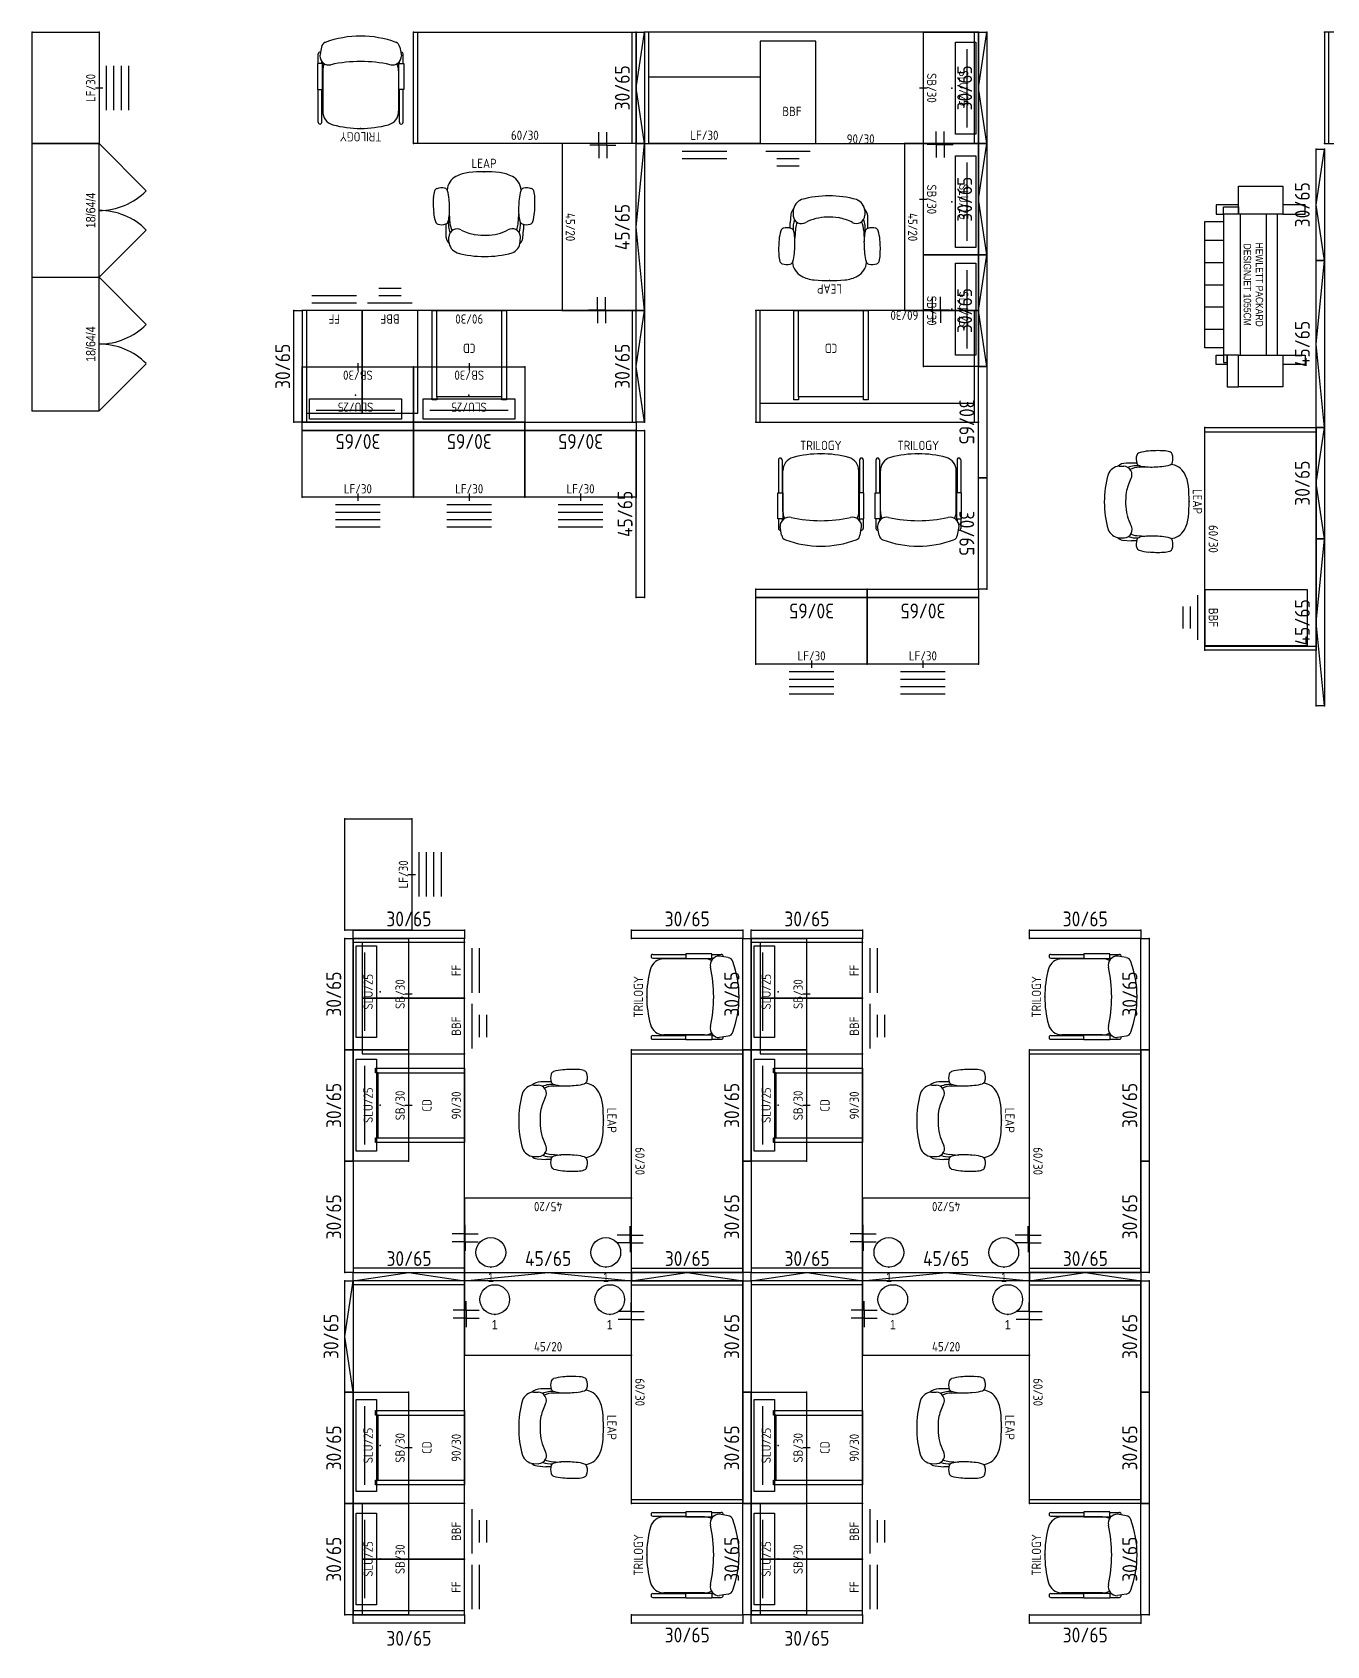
# Model space of a CAD drawing. Extents: x 13 to 2552, y -79 to 935.
# Drawn here: x 1488.9 to 1837.7, y 500.6 to 935.3 of the extents above; entities that cross this region are included whole.
import ezdxf
from ezdxf.enums import TextEntityAlignment as Align

# ---------------------------------------------------------------- set-up
doc = ezdxf.new("R2010")
doc.units = 0
doc.header["$LTSCALE"] = 0.375
doc.header["$MEASUREMENT"] = 0
doc.layers.get('0').update_dxf_attribs({"lineweight": 0})
for name, color, linetype in [('A-EQPM-MOVE', 5, 'Continuous'), ('A-EQPM-TEXT', 7, 'Continuous'), ('A-FURN', 1, 'Continuous'), ('A-FURN-P-ELEC', 5, 'Continuous'), ('A-FURN-P-FILE', 1, 'Continuous'), ('A-FURN-P-FILE-T', 7, 'Continuous'), ('A-FURN-P-FREE', 1, 'Continuous'), ('A-FURN-P-FREE-T', 7, 'Continuous'), ('A-FURN-P-LGHT', 1, 'Continuous'), ('A-FURN-P-LGHT-T', 7, 'Continuous'), ('A-FURN-P-PEDS', 1, 'Continuous'), ('A-FURN-P-PEDS-T', 7, 'Continuous'), ('A-FURN-P-PNLS-65', 3, 'Continuous'), ('A-FURN-P-PNLS-65-T', 3, 'Continuous'), ('A-FURN-P-POWR', 5, 'Continuous'), ('A-FURN-P-POWR-T', 7, 'Continuous'), ('A-FURN-P-SEAT', 1, 'Continuous'), ('A-FURN-P-SEAT-T', 7, 'Continuous'), ('A-FURN-P-STOR', 1, 'Continuous'), ('A-FURN-P-STOR-T', 7, 'Continuous'), ('A-FURN-P-WKSF', 1, 'Continuous'), ('A-FURN-P-WKSF-BRK', 1, 'Continuous'), ('A-FURN-P-WKSF-BRK-T', 7, 'Continuous'), ('A-FURN-P-WKSF-T', 7, 'Continuous')]:
    doc.layers.add(name, color=color, linetype=linetype)
doc.styles.add('Notes', font='architxt.shx')
doc.styles.get("Standard").update_dxf_attribs({"font": 'ARIALN.TTF'})

# ---------------------------------------------------------------- blocks, each defined once
blk = doc.blocks.new('P_98213P3')
at = {"layer": 'A-FURN-P-PNLS-65'}
for p, q in [((0, 0), (0, 2.25)), ((0, 2.25), (30, 2.25)), ((30, 0), (0, 0)), ((30, 2.25), (30, 0))]:
    blk.add_line(p, q, dxfattribs=at)
for p in [(0, 2.25), (0, 0), (30, 2.25), (30, 0)]:
    blk.add_point(p, dxfattribs=at)
at = {"layer": 'A-FURN-P-POWR'}
for p, q in [((0, 0), (15, 2.25)), ((15, 2.25), (30, 0))]:
    blk.add_line(p, q, dxfattribs=at)
at = {"layer": 'A-FURN-P-PNLS-65-T', "style": 'Notes'}
blk.add_attdef('CAPTG', text='', height=4, dxfattribs=at).set_placement((15.03125, 4), align=Align.CENTER)
at = {"layer": 'A-FURN-P-PNLS-65-T', "style": 'Notes', "flags": 1}
for tag in ['CAPPN', 'CAPMG', 'CAPMC', 'CAPQT', 'CAPDH', 'CAPGC']:
    blk.add_attdef(tag, (0, 0), '', height=0.001, dxfattribs=at)
blk = doc.blocks.new('P_98215P3')
at = {"layer": 'A-FURN-P-PNLS-65'}
for p, q in [((0, 0), (0, 2.25)), ((0, 2.25), (45, 2.25)), ((45, 0), (0, 0)), ((45, 2.25), (45, 0))]:
    blk.add_line(p, q, dxfattribs=at)
for p in [(0, 2.25), (0, 0), (45, 2.25), (45, 0)]:
    blk.add_point(p, dxfattribs=at)
at = {"layer": 'A-FURN-P-POWR'}
for p, q in [((0, 0), (22.5, 2.25)), ((22.5, 2.25), (45, 0))]:
    blk.add_line(p, q, dxfattribs=at)
at = {"layer": 'A-FURN-P-PNLS-65-T', "style": 'Notes'}
blk.add_attdef('CAPTG', text='', height=4, dxfattribs=at).set_placement((22.53125, 4), align=Align.CENTER)
at = {"layer": 'A-FURN-P-PNLS-65-T', "style": 'Notes', "flags": 1}
for tag in ['CAPPN', 'CAPMG', 'CAPMC', 'CAPQT', 'CAPDH', 'CAPGC']:
    blk.add_attdef(tag, (0, 0), '', height=0.001, dxfattribs=at)
blk = doc.blocks.new('P_98213')
at = {"layer": 'A-FURN-P-PNLS-65'}
for p, q in [((0, 0), (0, 2.25)), ((0, 2.25), (30, 2.25)), ((30, 0), (0, 0)), ((30, 2.25), (30, 0))]:
    blk.add_line(p, q, dxfattribs=at)
for p in [(0, 2.25), (0, 0), (30, 2.25), (30, 0)]:
    blk.add_point(p, dxfattribs=at)
at = {"layer": 'A-FURN-P-PNLS-65-T', "style": 'Notes'}
blk.add_attdef('CAPTG', text='', height=4, dxfattribs=at).set_placement((15, 3.25), align=Align.CENTER)
at = {"layer": 'A-FURN-P-PNLS-65-T', "style": 'Notes', "flags": 1}
for tag in ['CAPPN', 'CAPMG', 'CAPMC', 'CAPQT', 'CAPDH', 'CAPGC']:
    blk.add_attdef(tag, (0, 0), '', height=0.001, dxfattribs=at)
blk = doc.blocks.new('P_9283A')
at = {"layer": 'A-FURN-P-FREE'}
for p, q in [((0, 0), (0, -30)), ((90, 0), (0, 0)), ((1.125, -30), (1.125, 0)), ((88.875, -30), (88.875, 0)), ((90, -30), (90, 0)), ((0, -30), (90, -30))]:
    blk.add_line(p, q, dxfattribs=at)
for p in [(0, 0), (90, 0), (0, -30), (90, -30)]:
    blk.add_point(p, dxfattribs=at)
at = {"layer": 'A-FURN-P-FREE-T', "style": 'Notes', "flags": 1}
for tag in ['CAPPN', 'CAPMG', 'CAPMC', 'CAPQT', 'CAPDH', 'CAPGC']:
    blk.add_attdef(tag, (0, 0), '', height=0.001, dxfattribs=at)
at = {"layer": 'A-FURN-P-FREE-T', "style": 'Notes'}
blk.add_attdef('CAPTG', text='', height=2.5, dxfattribs=at).set_placement((45, -29), align=Align.CENTER)
blk = doc.blocks.new('P_9259A')
at = {"layer": 'A-FURN-P-FREE'}
for p, q in [((0, 0), (60, 0)), ((0, -30), (0, 0)), ((1.125, -30), (1.125, 0)), ((58.875, -30), (58.875, 0)), ((60, 0), (60, -30)), ((60, -30), (0, -30))]:
    blk.add_line(p, q, dxfattribs=at)
for p in [(0, 0), (60, 0), (0, -30), (60, -30)]:
    blk.add_point(p, dxfattribs=at)
at = {"layer": 'A-FURN-P-FREE-T', "style": 'Notes', "flags": 1}
for tag in ['CAPPN', 'CAPMG', 'CAPMC', 'CAPQT', 'CAPDH', 'CAPGC']:
    blk.add_attdef(tag, (0, 0), '', height=0.001, dxfattribs=at)
at = {"layer": 'A-FURN-P-FREE-T', "style": 'Notes'}
blk.add_attdef('CAPTG', text='', height=2.5, dxfattribs=at).set_placement((30, -29), align=Align.CENTER)
blk = doc.blocks.new('P_99004BEWP')
at = {"layer": 'A-FURN-P-WKSF'}
for p, q in [((45, 0), (0, 0)), ((0, 0), (0, -20)), ((45, -20), (45, 0)), ((0, -20), (45, -20))]:
    blk.add_line(p, q, dxfattribs=at)
for p in [(0, 0), (45, 0), (0, -20), (45, -20)]:
    blk.add_point(p, dxfattribs=at)
at = {"layer": 'A-FURN-P-WKSF-T', "style": 'Notes', "flags": 1}
for tag in ['CAPPN', 'CAPMG', 'CAPMC', 'CAPQT', 'CAPDH', 'CAPGC']:
    blk.add_attdef(tag, (0, 0), '', height=0.001, dxfattribs=at)
at = {"layer": 'A-FURN-P-WKSF-T', "style": 'Notes'}
blk.add_attdef('CAPTG', text='', height=2.5, dxfattribs=at).set_placement((22.5, -19), align=Align.CENTER)
blk = doc.blocks.new('P_99365')
at = {"layer": 'A-FURN-P-WKSF-BRK'}
for p, q in [((0, 0), (-3.5, 0)), ((0, 0), (0, 2.4375)), ((0, 0), (0, -4.5625)), ((0, 0), (3.5, 0)), ((0, -2.125), (-3.5, -2.125)), ((0, -2.125), (3.5, -2.125))]:
    blk.add_line(p, q, dxfattribs=at)
blk.add_point((0, 0), dxfattribs=at)
at = {"layer": 'A-FURN-P-WKSF-BRK-T', "style": 'Notes', "flags": 1}
for tag, p in [('CAPPN', (0, 0)), ('CAPMG', (0, 0)), ('CAPMC', (0, 0)), ('CAPQT', (0, 0)), ('CAPDH', (0, 0)), ('CAPGC', (0, 0)), ('CAPTG', (8, -1.25))]:
    blk.add_attdef(tag, p, '', height=0.001, dxfattribs=at)
blk = doc.blocks.new('P_9U947')
at = {"layer": 'A-FURN-P-PEDS'}
for p, q in [((0, 27.625), (0, 0)), ((15, 27.625), (0, 27.625)), ((15, 0), (15, 27.625)), ((0, 0), (15, 0)), ((1.5, -2), (13.5, -2)), ((1.5, -4), (13.5, -4))]:
    blk.add_line(p, q, dxfattribs=at)
for p in [(0, 0), (15, 0)]:
    blk.add_point(p, dxfattribs=at)
at = {"layer": 'A-FURN-P-PEDS-T', "style": 'Notes', "flags": 1}
for tag in ['CAPPN', 'CAPMG', 'CAPMC', 'CAPQT', 'CAPDH', 'CAPGC']:
    blk.add_attdef(tag, (0, 0), '', height=0.001, dxfattribs=at)
at = {"layer": 'A-FURN-P-PEDS-T', "style": 'Notes'}
blk.add_attdef('CAPTG', text='', height=2.5, dxfattribs=at).set_placement((7.5, 1), align=Align.CENTER)
blk = doc.blocks.new('P_9U948')
at = {"layer": 'A-FURN-P-PEDS'}
for p, q in [((0, 27.625), (0, 0)), ((15, 27.625), (0, 27.625)), ((15, 0), (15, 27.625)), ((0, 0), (15, 0)), ((1.5, -2), (13.5, -2)), ((4.5, -4), (10.5, -4)), ((4.5, -6), (10.5, -6))]:
    blk.add_line(p, q, dxfattribs=at)
for p in [(0, 0), (15, 0)]:
    blk.add_point(p, dxfattribs=at)
at = {"layer": 'A-FURN-P-PEDS-T', "style": 'Notes', "flags": 1}
for tag in ['CAPPN', 'CAPMG', 'CAPMC', 'CAPQT', 'CAPDH', 'CAPGC']:
    blk.add_attdef(tag, (0, 0), '', height=0.001, dxfattribs=at)
at = {"layer": 'A-FURN-P-PEDS-T', "style": 'Notes'}
blk.add_attdef('CAPTG', text='', height=2.5, dxfattribs=at).set_placement((7.5, 1), align=Align.CENTER)
blk = doc.blocks.new('P_99409')
at = {"layer": 'A-FURN-P-PEDS'}
for p, q in [((-10, 24), (-8.75, 24)), ((-10, 0), (-10, 24)), ((-8.75, 24), (-8.75, 23.25)), ((-8.75, 23.25), (8.75, 23.25)), ((-8.75, 23.25), (-8.75, 0)), ((8.75, 24), (10, 24)), ((8.75, 23.25), (8.75, 24)), ((8.75, 23.25), (8.75, 0)), ((10, 24), (10, 0)), ((10, 0), (-10, 0))]:
    blk.add_line(p, q, dxfattribs=at)
blk.add_point((0, 0), dxfattribs=at)
at = {"layer": 'A-FURN-P-PEDS-T', "style": 'Notes'}
blk.add_attdef('CAPTG', text='', height=2.5, dxfattribs=at).set_placement((0, 1), align=Align.CENTER)
at = {"layer": 'A-FURN-P-PEDS-T', "style": 'Notes', "flags": 1}
for tag in ['CAPPN', 'CAPMG', 'CAPMC', 'CAPQT', 'CAPDH', 'CAPGC']:
    blk.add_attdef(tag, (0, 0), '', height=0.001, dxfattribs=at)
blk = doc.blocks.new('P_9BBL3015')
at = {"layer": 'A-FURN-P-STOR'}
for p, q in [((0, 0), (30, 0)), ((0, -14.875), (0, 0)), ((30, 0), (30, -14.875)), ((30, -14.875), (0, -14.875)), ((15, -15.875), (15, -13.875))]:
    blk.add_line(p, q, dxfattribs=at)
for p in [(0, 0), (30, 0), (0, -14.875), (30, -14.875)]:
    blk.add_point(p, dxfattribs=at)
at = {"layer": 'A-FURN-P-STOR-T', "style": 'Notes', "flags": 1}
for tag in ['CAPPN', 'CAPMG', 'CAPMC', 'CAPQT', 'CAPDH', 'CAPGC']:
    blk.add_attdef(tag, (0, 0), '', height=0.001, dxfattribs=at)
at = {"layer": 'A-FURN-P-STOR-T', "style": 'Notes'}
blk.add_attdef('CAPTG', text='', height=2.5, dxfattribs=at).set_placement((15, -13.875), align=Align.CENTER)
blk = doc.blocks.new('P_LSB24KD')
at = {"layer": 'A-FURN-P-LGHT'}
for p, q in [((-12.375, 6.5), (12.375, 6.5)), ((-12.375, 1), (-12.375, 6.5)), ((12.375, 6.5), (12.375, 1)), ((12.375, 1), (-12.375, 1)), ((-10.5625, 4.125), (10.5625, 4.125))]:
    blk.add_line(p, q, dxfattribs=at)
blk.add_point((0, 0), dxfattribs=at)
at = {"layer": 'A-FURN-P-LGHT-T', "style": 'Notes'}
blk.add_attdef('CAPTG', text='', height=2.5, dxfattribs=at).set_placement((0, 2), align=Align.CENTER)
at = {"layer": 'A-FURN-P-LGHT-T', "style": 'Notes', "flags": 1}
for tag in ['CAPPN', 'CAPMG', 'CAPMC', 'CAPQT', 'CAPDH', 'CAPGC']:
    blk.add_attdef(tag, (0, 0), '', height=0.001, dxfattribs=at)
blk = doc.blocks.new('P_462LEAP9L')
at = {"layer": 'A-FURN-P-SEAT'}
for p, q in [((-9.21875, -13.4375), (-9.3125, -10.46875)), ((9.15625, -14.0625), (9.34375, -11.46875)), ((-10.34375, -14.09375), (-10.34375, -16.90625)), ((10.40625, -17.90625), (10.59375, -15.53125)), ((10.59375, -14.15625), (10.59375, -15.53125)), ((-9.5, -18.875), (-9.5, -17.59375)), ((9.75, -18.875), (9.78125, -17.40625))]:
    blk.add_line(p, q, dxfattribs=at)
for centre, radius, start, end in [((-11.5, -7.9375), 3.60212, 75.3858087, 110.3701811), ((-5.40625, -5.3125), 4.60309, 118.7516633, 175.0895908), ((-3.25, -9.21875), 9.05777, 95.4173329, 118.7517589), ((0, -43.46875), 43.46307, 84.5825082, 95.4175583), ((3.25, -9.21875), 9.05777, 61.2482392, 84.5826721), ((5.40625, -5.3125), 4.60309, 4.9104113, 61.2483349), ((11.5, -7.9375), 3.60212, 69.6298239, 104.6141963), ((12.28125, -8.46875), 25.98489, 176.5712091, 185.4703308), ((-6.15625, -7.34375), 7.54303, 163.3426763, 176.5713183), ((-12.40625, -5.46875), 1, 110.3692454, 163.3426763), ((-10.84375, -5.40625), 1, 16.2003396, 75.3858087), ((-22.1875, -8.6875), 12.82375, 5.8346362, 16.2003396), ((-37.0625, -10.21875), 27.76665, 357.4560651, 5.8346084), ((37.0625, -10.21875), 27.76665, 174.1653979, 182.5439499), ((22.1875, -8.6875), 12.82375, 163.7996569, 174.1653706), ((10.84375, -5.40625), 1, 104.6141963, 163.7996569), ((12.40625, -5.46875), 1, 16.657327, 69.6307528), ((6.15625, -7.34375), 7.54303, 3.428686, 16.657327), ((-12.28125, -8.46875), 25.98489, 354.5296569, 3.4287917), ((0.21875, -9.625), 13.88466, 185.4703582, 195.9393033), ((-24.4375, -9.9375), 15.1794, 347.0184705, 354.2156321), ((24.4375, -9.9375), 15.1794, 185.7843693, 192.9815172), ((-0.21875, -9.625), 13.88466, 344.0606981, 354.5296569), ((-12.15625, -13.15625), 1, 195.9393033, 254.01744), ((-11.46875, -10.6875), 3.57363, 254.017358, 289.1726422), ((-6.71875, -16.9375), 3.62425, 179.6151648, 221.2134348), ((-10.625, -13.125), 1, 289.1721504, 347.0184978), ((-3.03125, -14), 6.60861, 172.5780073, 202.0103716), ((-7.25, -17.625), 2.22994, 60.3226871, 179.2373461), ((-4.40625, -13.59375), 4.81682, 178.0385113, 208.2729037), ((1.03125, -0.625), 16.70801, 244.4709665, 257.9539785), ((0, 1.0625), 18.17117, 262.2666146, 281.8116927), ((-1.65625, 1.15625), 18.68013, 286.7419965, 295.6038117), ((7.5625, -17.5625), 2.21245, 4.2927833, 121.4660078), ((3.84375, -13.5625), 5.35026, 336.3257547, 354.3563886), ((2.96875, -14.09375), 6.84958, 340.4181036, 3.2144834), ((10.625, -13.125), 1, 192.9815172, 250.8278509), ((11.46875, -10.6875), 3.57363, 250.8273592, 285.9826433), ((12.15625, -13.15625), 1, 285.9825341, 344.0606981), ((-6, -18.53125), 3.53954, 185.252038, 248.419936), ((6.28125, -18.59375), 3.47662, 290.9403225, 355.3876652), ((7.84375, -17.46875), 2.60135, 315.2492116, 350.2383037), ((0.125, 5.125), 27.96808, 254.6320751, 285.3679263)]:
    blk.add_arc(centre, radius, start, end, dxfattribs=at)
blk.add_point((0, 0), dxfattribs=at)
at = {"layer": 'A-FURN-P-SEAT-T', "style": 'Notes'}
blk.add_attdef('CAPTG', text='', height=2.5, dxfattribs=at).set_placement((0, 1), align=Align.CENTER)
at = {"layer": 'A-FURN-P-SEAT-T', "style": 'Notes', "flags": 1}
for tag in ['CAPPN', 'CAPMG', 'CAPMC', 'CAPQT', 'CAPDH', 'CAPGC']:
    blk.add_attdef(tag, (0, 0), '', height=0.001, dxfattribs=at)
blk = doc.blocks.new('P_421482N')
at = {"layer": 'A-FURN-P-SEAT'}
for p, q in [((-11.4375, -1.65625), (-11.4375, -10.5)), ((-10.4375, -1.65625), (-10.4375, -10.5)), ((10.4375, -1.65625), (10.4375, -10.5)), ((11.4375, -1.65625), (11.4375, -10.5)), ((-10.21875, -15.5625), (-10.21875, -4.625)), ((10.21875, -15.5625), (10.21875, -4.625)), ((-11.625, -17.53125), (-11.625, -10.5)), ((-11.625, -10.5), (-10.28125, -10.5)), ((-10.28125, -10.5), (-10.28125, -17.53125)), ((10.28125, -10.5), (10.28125, -17.53125)), ((11.625, -10.5), (10.28125, -10.5)), ((11.625, -17.53125), (11.625, -10.5)), ((-10.28125, -16.5625), (-10.125, -16.53125)), ((10.28125, -16.5625), (10.125, -16.53125)), ((-10.28125, -17.53125), (-11.625, -17.53125)), ((-11.4375, -17.53125), (-11.4375, -20.09375)), ((-10.5625, -21.90625), (-10.96875, -19.5625)), ((-10.4375, -17.53125), (-10.4375, -17.9375)), ((10.28125, -17.53125), (11.625, -17.53125)), ((10.4375, -17.53125), (10.4375, -17.9375)), ((10.5625, -21.90625), (10.96875, -19.5625)), ((11.4375, -17.53125), (11.4375, -20.09375))]:
    blk.add_line(p, q, dxfattribs=at)
for centre, radius, start, end in [((0, -28.625), 28.625, 74.8107136, 105.1841277), ((-10.9375, -1.65625), 0.49829, 359.9927973, 180.0071904), ((-6.53125, -4.5625), 3.69809, 105.184319, 180.7989049), ((6.53125, -4.5625), 3.69809, 359.2010965, 74.8156792), ((10.9375, -1.65625), 0.49829, 359.9927973, 180.0071904), ((-8.53125, -19.5625), 2.45623, 77.8075821, 179.932673), ((-5.875, -15.5625), 4.34913, 179.9996225, 206.0027811), ((0, 19.84375), 37.875, 257.8075939, 282.1924074), ((8.53125, -19.5625), 2.45623, 0.0673306, 102.1924161), ((5.875, -15.5625), 4.34913, 333.9972066, 0.0003806), ((-10.9375, -20.09375), 0.5, 180.000005, 282.3639818), ((10.9375, -20.09375), 0.5, 257.6360196, 0), ((-8.96875, -21.71875), 1.58783, 187.7462728, 249.9294352), ((0, 2.875), 27.75, 249.9202007, 290.0704842), ((8.96875, -21.71875), 1.58783, 290.0705662, 352.2537286)]:
    blk.add_arc(centre, radius, start, end, dxfattribs=at)
blk.add_point((0, 0), dxfattribs=at)
at = {"layer": 'A-FURN-P-SEAT-T', "style": 'Notes'}
blk.add_attdef('CAPTG', text='', height=2.5, dxfattribs=at).set_placement((0, 1), align=Align.CENTER)
at = {"layer": 'A-FURN-P-SEAT-T', "style": 'Notes', "flags": 1}
for tag in ['CAPPN', 'CAPMG', 'CAPMC', 'CAPQT', 'CAPDH', 'CAPGC']:
    blk.add_attdef(tag, (0, 0), '', height=0.001, dxfattribs=at)
blk = doc.blocks.new('P_9259AR')
at = {"layer": 'A-FURN-P-FREE'}
for p, q in [((60, 0), (0, 0)), ((0, 0), (0, -30)), ((1.125, 0), (1.125, -30)), ((58.875, 0), (58.875, -30)), ((60, -30), (60, 0)), ((1.125, -5), (58.875, -5)), ((0, -30), (60, -30))]:
    blk.add_line(p, q, dxfattribs=at)
for p in [(0, 0), (60, 0), (0, -30), (60, -30)]:
    blk.add_point(p, dxfattribs=at)
at = {"layer": 'A-FURN-P-FREE-T', "style": 'Notes', "flags": 1}
for tag in ['CAPPN', 'CAPMG', 'CAPMC', 'CAPQT', 'CAPDH', 'CAPGC']:
    blk.add_attdef(tag, (0, 0), '', height=0.001, dxfattribs=at)
at = {"layer": 'A-FURN-P-FREE-T', "style": 'Notes'}
blk.add_attdef('CAPTG', text='', height=2.5, dxfattribs=at).set_placement((30, -29), align=Align.CENTER)
blk = doc.blocks.new('P_9LF18302F')
at = {"layer": 'A-FURN-P-FILE'}
for p, q in [((0, -18), (0, 0)), ((0, 0), (30, 0)), ((30, 0), (30, -18)), ((30, -18), (0, -18)), ((9, -20), (21, -20)), ((9, -22), (21, -22))]:
    blk.add_line(p, q, dxfattribs=at)
for p in [(0, 0), (30, 0), (0, -18), (30, -18)]:
    blk.add_point(p, dxfattribs=at)
at = {"layer": 'A-FURN-P-FILE-T', "style": 'Notes', "flags": 1}
for tag in ['CAPPN', 'CAPMG', 'CAPMC', 'CAPQT', 'CAPDH', 'CAPGC']:
    blk.add_attdef(tag, (0, 0), '', height=0.001, dxfattribs=at)
at = {"layer": 'A-FURN-P-FILE-T', "style": 'Notes'}
blk.add_attdef('CAPTG', text='', height=2.5, dxfattribs=at).set_placement((15, -17), align=Align.CENTER)
blk = doc.blocks.new('P_98215')
at = {"layer": 'A-FURN-P-PNLS-65'}
for p, q in [((0, 0), (0, 2.25)), ((0, 2.25), (45, 2.25)), ((45, 0), (0, 0)), ((45, 2.25), (45, 0))]:
    blk.add_line(p, q, dxfattribs=at)
for p in [(0, 2.25), (0, 0), (45, 2.25), (45, 0)]:
    blk.add_point(p, dxfattribs=at)
at = {"layer": 'A-FURN-P-PNLS-65-T', "style": 'Notes'}
blk.add_attdef('CAPTG', text='', height=4, dxfattribs=at).set_placement((22.5, 3.25), align=Align.CENTER)
at = {"layer": 'A-FURN-P-PNLS-65-T', "style": 'Notes', "flags": 1}
for tag in ['CAPPN', 'CAPMG', 'CAPMC', 'CAPQT', 'CAPDH', 'CAPGC']:
    blk.add_attdef(tag, (0, 0), '', height=0.001, dxfattribs=at)
blk = doc.blocks.new('P_9LF18305F')
at = {"layer": 'A-FURN-P-FILE'}
for p, q in [((0, -18), (0, 0)), ((0, 0), (30, 0)), ((30, 0), (30, -18)), ((15, -17), (15, -19)), ((30, -18), (0, -18)), ((9, -20), (21, -20)), ((9, -22), (21, -22)), ((9, -24), (21, -24)), ((9, -26), (21, -26))]:
    blk.add_line(p, q, dxfattribs=at)
for p in [(0, 0), (30, 0), (0, -18), (30, -18)]:
    blk.add_point(p, dxfattribs=at)
at = {"layer": 'A-FURN-P-FILE-T', "style": 'Notes', "flags": 1}
for tag in ['CAPPN', 'CAPMG', 'CAPMC', 'CAPQT', 'CAPDH', 'CAPGC']:
    blk.add_attdef(tag, (0, 0), '', height=0.001, dxfattribs=at)
at = {"layer": 'A-FURN-P-FILE-T', "style": 'Notes'}
blk.add_attdef('CAPTG', text='', height=2.5, dxfattribs=at).set_placement((15, -17), align=Align.CENTER)
blk = doc.blocks.new('P_986831DA15S')
at = {"layer": 'A-FURN-P-ELEC'}
blk.add_circle((0, 4), 4, dxfattribs=at)
blk.add_point((0, 0), dxfattribs=at)
at = {"layer": 'A-FURN-P-POWR-T', "flags": 1}
for tag in ['CAPPN', 'CAPMG', 'CAPMC', 'CAPQT', 'CAPDH', 'CAPGC']:
    blk.add_attdef(tag, (0, 0), '', height=0.001, dxfattribs=at)
at = {"layer": 'A-FURN-P-POWR-T'}
blk.add_attdef('CAPTG', text='', height=2.5, dxfattribs=at).set_placement((0, -4), align=Align.CENTER)
blk = doc.blocks.new('P_730581')
at = {"layer": 'A-FURN-P-FILE'}
for p, q in [((0, 0), (0, -18)), ((0, 0), (36, 0)), ((36, 0), (36, -18)), ((0, -18), (12.71875, -30.71875)), ((0, -18), (36, -18)), ((36, -18), (23.28125, -30.71875))]:
    blk.add_line(p, q, dxfattribs=at)
for centre, start, end in [((0, -18), 314.9999917, 0), ((36, -18), 180.000005, 224.999996)]:
    blk.add_arc(centre, 18, start, end, dxfattribs=at)
for p in [(0, 0), (36, 0)]:
    blk.add_point(p, dxfattribs=at)
at = {"layer": 'A-FURN-P-FILE-T', "flags": 1}
for tag in ['CAPPN', 'CAPMG', 'CAPMC', 'CAPQT', 'CAPDH', 'CAPGC']:
    blk.add_attdef(tag, (0, 0), '', height=0.001, dxfattribs=at)
at = {"layer": 'A-FURN-P-FILE-T'}
blk.add_attdef('CAPTG', text='', height=2.5, dxfattribs=at).set_placement((18, -17), align=Align.CENTER)
blk = doc.blocks.new('hp1055cm')
at = {"layer": 'A-EQPM-MOVE'}
for p, q in [((7.5, -1.5), (45.5, -1.5)), ((7.5, -4.5), (45.5, -4.5)), ((7.5, -11.5), (45.5, -11.5)), ((7.5, -16), (45.5, -16)), ((14.5, -21), (14.5, -16)), ((20.5, -21), (20.5, -16)), ((26.5, -21), (26.5, -16)), ((32.5, -21), (32.5, -16)), ((38.5, -21), (38.5, -16))]:
    blk.add_line(p, q, dxfattribs=at)
for points in [[(7.5, 0), (7.5, 6), (5, 6), (5, 0)], [(45.5, 0), (45.5, 6), (48, 6), (48, 0)], [(5, -12), (5, -18), (7.5, -18)], [(7.5, -18), (7.5, -16)], [(48, -15), (48, -18), (45.5, -18)], [(45.5, -18), (45.5, -16)]]:
    blk.add_lwpolyline(points, dxfattribs=at)
for points in [[(0, -12), (0, 0), (7.5, 0), (7.5, -12)], [(45.5, -12), (45.5, 0), (54, 0), (54, -12)], [(7.5, -12), (7.5, -16), (5.5, -16), (5.5, -12)], [(45.5, -12), (45.5, -15), (54, -15), (54, -12)], [(9.5, -21), (9.5, -16), (43.5, -16), (43.5, -21)], [(45.5, -15), (45.5, -16), (47.5, -16), (47.5, -15)]]:
    blk.add_lwpolyline(points, close=True, dxfattribs=at)
at = {"layer": 'A-EQPM-TEXT'}
for s, p in [('HEWLETT PACKARD', (26.5, -6.32)), ('DESIGNJET 1055CM', (26.5, -9.56))]:
    blk.add_text(s, height=2, dxfattribs=at).set_placement(p, align=Align.MIDDLE)

msp = doc.modelspace()

# ---------------------------------------------------------------- block references
for p, rotation in [((1488.88, 905.25), 90), ((1573.12, 693.38), 89.99999999999999)]:
    msp.add_blockref('P_9LF18305F', p, dxfattribs=dict(rotation=rotation)).add_auto_attribs({'CAPTG': 'LF/30'})
at = {"rotation": 270}
msp.add_blockref('hp1055cm', (1825.87, 893.75), dxfattribs=at)
for p in [(1561.62, 828), (1591.62, 828), (1621.62, 828), (1683.87, 783), (1713.87, 783)]:
    msp.add_blockref('P_9LF18305F', p).add_auto_attribs({'CAPTG': 'LF/30'})
at = {"layer": 'A-FURN'}
for name, p, rotation, values in [('P_421482N', (1577.36, 909.34), 180, {'CAPTG': 'TRILOGY'}), ('P_98213P3', (1653.87, 905.25), 90, {'CAPTG': '30/65'}), ('P_9BBL3015', (1743.87, 935.25), 270, {'CAPTG': 'SB/30'}), ('P_98213P3', (1746.12, 905.25), 90, {'CAPTG': '30/65'}), ('P_LSB24KD', (1736.62, 920.17), 270, {'CAPTG': 'SLU/25'}), ('P_730581', (1488.88, 869.25), 90, {'CAPTG': '18/64/4'}), ('P_99004BEWP', (1651.62, 905.25), 270, {'CAPTG': '45/20'}), ('P_98215P3', (1653.87, 860.25), 90, {'CAPTG': '45/65'}), ('P_99004BEWP', (1743.87, 905.25), 270, {'CAPTG': '45/20'}), ('P_9BBL3015', (1743.87, 905.25), 270, {'CAPTG': 'SB/30'}), ('P_98213P3', (1746.12, 875.25), 90, {'CAPTG': '30/65'}), ('P_LSB24KD', (1736.62, 889.61), 270, {'CAPTG': 'SLU/25'}), ('P_98213P3', (1837.12, 873.75), 90, {'CAPTG': '30/65'}), ('P_462LEAP9L', (1703.7, 868.34), 180, {'CAPTG': 'LEAP'}), ('P_9BBL3015', (1743.87, 875.25), 270, {'CAPTG': 'SB/30'}), ('P_98213P3', (1746.12, 845.25), 90, {'CAPTG': '30/65'}), ('P_98215P3', (1837.12, 828.75), 90, {'CAPTG': '45/65'}), ('P_LSB24KD', (1736.62, 860.64), 270, {'CAPTG': 'SLU/25'}), ('P_730581', (1488.88, 833.25), 90, {'CAPTG': '18/64/4'}), ('P_9U948', (1592.75, 860.25), 180, {'CAPTG': 'BBF'}), ('P_9U947', (1577.75, 860.25), 180, {'CAPTG': 'FF'}), ('P_98213', (1561.62, 830.25), 90, {'CAPTG': '30/65'}), ('P_9283A', (1651.62, 830.25), 180, {'CAPTG': '90/30'}), ('P_98213P3', (1653.87, 830.25), 90, {'CAPTG': '30/65'}), ('P_9BBL3015', (1591.62, 830.25), 180, {'CAPTG': 'SB/30'}), ('P_9BBL3015', (1621.62, 830.25), 180, {'CAPTG': 'SB/30'}), ('P_LSB24KD', (1575.98, 837.5), 180, {'CAPTG': 'SLU/25'}), ('P_LSB24KD', (1606.55, 837.5), 180, {'CAPTG': 'SLU/25'}), ('P_98213', (1591.62, 830.25), 180, {'CAPTG': '30/65'}), ('P_98213', (1621.62, 830.25), 180, {'CAPTG': '30/65'}), ('P_98213', (1651.62, 830.25), 180, {'CAPTG': '30/65'}), ('P_98215', (1653.87, 783), 90, {'CAPTG': '45/65'}), ('P_9259A', (1834.87, 828.75), 270, {'CAPTG': '60/30'}), ('P_98213P3', (1837.12, 798.75), 90, {'CAPTG': '30/65'}), ('P_462LEAP9L', (1800.6, 808.83), 270, {'CAPTG': 'LEAP'}), ('P_98215P3', (1837.12, 753.75), 90, {'CAPTG': '45/65'}), ('P_9U948', (1804.87, 785.08), 270, {'CAPTG': 'BBF'}), ('P_98213', (1575.37, 661.13), 90, {'CAPTG': '30/65'}), ('P_9283A', (1575.37, 601.13), 90, {'CAPTG': '90/30'}), ('P_9BBL3015', (1575.37, 661.13), 90, {'CAPTG': 'SB/30'}), ('P_LSB24KD', (1582.63, 676.77), 90, {'CAPTG': 'SLU/25'}), ('P_9U947', (1605.37, 675), 90, {'CAPTG': 'FF'}), ('P_421482N', (1654.46, 675.39), 90, {'CAPTG': 'TRILOGY'}), ('P_98213', (1682.62, 661.13), 90, {'CAPTG': '30/65'}), ('P_9283A', (1682.62, 601.13), 90, {'CAPTG': '90/30'}), ('P_9BBL3015', (1682.62, 661.13), 90, {'CAPTG': 'SB/30'}), ('P_LSB24KD', (1689.88, 676.77), 90, {'CAPTG': 'SLU/25'}), ('P_9U947', (1712.62, 675), 90, {'CAPTG': 'FF'}), ('P_421482N', (1761.71, 675.39), 90, {'CAPTG': 'TRILOGY'}), ('P_98213', (1789.87, 661.13), 90, {'CAPTG': '30/65'}), ('P_9U948', (1605.37, 660), 90, {'CAPTG': 'BBF'}), ('P_9U948', (1712.62, 660), 90, {'CAPTG': 'BBF'}), ('P_98213', (1575.37, 631.13), 90, {'CAPTG': '30/65'}), ('P_9BBL3015', (1575.37, 631.13), 90, {'CAPTG': 'SB/30'}), ('P_9259A', (1680.37, 661.13), 270, {'CAPTG': '60/30'}), ('P_98213', (1682.62, 631.13), 90, {'CAPTG': '30/65'}), ('P_9BBL3015', (1682.62, 631.13), 90, {'CAPTG': 'SB/30'}), ('P_9259A', (1787.62, 661.13), 270, {'CAPTG': '60/30'}), ('P_98213', (1789.87, 631.13), 90, {'CAPTG': '30/65'}), ('P_LSB24KD', (1582.63, 646.2), 90, {'CAPTG': 'SLU/25'}), ('P_LSB24KD', (1689.88, 646.2), 90, {'CAPTG': 'SLU/25'}), ('P_462LEAP9L', (1642.8, 642.12), 270, {'CAPTG': 'LEAP'}), ('P_462LEAP9L', (1750.05, 642.12), 270, {'CAPTG': 'LEAP'}), ('P_98213', (1575.37, 601.13), 90, {'CAPTG': '30/65'}), ('P_98213', (1682.62, 601.13), 90, {'CAPTG': '30/65'}), ('P_98213', (1789.87, 601.13), 90, {'CAPTG': '30/65'}), ('P_99004BEWP', (1650.37, 601.13), 180, {'CAPTG': '45/20'}), ('P_99004BEWP', (1757.62, 601.13), 180, {'CAPTG': '45/20'}), ('P_98213P3', (1575.37, 568.88), 90, {'CAPTG': '30/65'}), ('P_9283A', (1575.37, 508.88), 90, {'CAPTG': '90/30'}), ('P_9259A', (1680.37, 598.88), 270, {'CAPTG': '60/30'}), ('P_98213', (1682.62, 568.88), 90, {'CAPTG': '30/65'}), ('P_9283A', (1682.62, 508.88), 90, {'CAPTG': '90/30'}), ('P_9259A', (1787.62, 598.88), 270, {'CAPTG': '60/30'}), ('P_98213', (1789.87, 568.88), 90, {'CAPTG': '30/65'}), ('P_462LEAP9L', (1642.8, 559.4), 270, {'CAPTG': 'LEAP'}), ('P_462LEAP9L', (1750.05, 559.4), 270, {'CAPTG': 'LEAP'}), ('P_98213', (1575.37, 538.88), 90, {'CAPTG': '30/65'}), ('P_9BBL3015', (1575.37, 538.88), 90, {'CAPTG': 'SB/30'}), ('P_LSB24KD', (1582.63, 554.52), 90, {'CAPTG': 'SLU/25'}), ('P_98213', (1682.62, 538.88), 90, {'CAPTG': '30/65'}), ('P_9BBL3015', (1682.62, 538.88), 90, {'CAPTG': 'SB/30'}), ('P_LSB24KD', (1689.88, 554.52), 90, {'CAPTG': 'SLU/25'}), ('P_98213', (1789.87, 538.88), 90, {'CAPTG': '30/65'}), ('P_98213', (1575.37, 508.88), 90, {'CAPTG': '30/65'}), ('P_9BBL3015', (1575.37, 508.88), 90, {'CAPTG': 'SB/30'}), ('P_LSB24KD', (1582.63, 523.95), 90, {'CAPTG': 'SLU/25'}), ('P_9U948', (1605.37, 523.88), 90, {'CAPTG': 'BBF'}), ('P_421482N', (1654.46, 525.04), 90, {'CAPTG': 'TRILOGY'}), ('P_98213', (1682.62, 508.88), 90, {'CAPTG': '30/65'}), ('P_9BBL3015', (1682.62, 508.88), 90, {'CAPTG': 'SB/30'}), ('P_LSB24KD', (1689.88, 523.95), 90, {'CAPTG': 'SLU/25'}), ('P_9U948', (1712.62, 523.88), 90, {'CAPTG': 'BBF'}), ('P_421482N', (1761.71, 525.04), 90, {'CAPTG': 'TRILOGY'}), ('P_98213', (1789.87, 508.88), 90, {'CAPTG': '30/65'}), ('P_9U947', (1605.37, 508.88), 90, {'CAPTG': 'FF'}), ('P_9U947', (1712.62, 508.88), 90, {'CAPTG': 'FF'})]:
    msp.add_blockref(name, p, dxfattribs=dict(at, rotation=rotation)).add_auto_attribs(values)
for name, p, values in [('P_9259A', (1591.62, 935.25), {'CAPTG': '60/30'}), ('P_9LF18302F', (1655, 923.25), {'CAPTG': 'LF/30'}), ('P_462LEAP9L', (1610.63, 897.67), {'CAPTG': 'LEAP'}), ('P_421482N', (1701.37, 821.69), {'CAPTG': 'TRILOGY'}), ('P_421482N', (1727.63, 821.69), {'CAPTG': 'TRILOGY'}), ('P_98213', (1575.37, 691.13), {'CAPTG': '30/65'}), ('P_98213', (1650.37, 691.13), {'CAPTG': '30/65'}), ('P_98213', (1682.62, 691.13), {'CAPTG': '30/65'}), ('P_98213', (1757.62, 691.13), {'CAPTG': '30/65'}), ('P_986831DA15S', (1612.44, 602.55), {'CAPTG': '1'}), ('P_986831DA15S', (1643.42, 602.55), {'CAPTG': '1'}), ('P_986831DA15S', (1719.7, 602.55), {'CAPTG': '1'}), ('P_986831DA15S', (1750.67, 602.55), {'CAPTG': '1'}), ('P_98213P3', (1575.37, 598.88), {'CAPTG': '30/65'}), ('P_98215P3', (1605.37, 598.88), {'CAPTG': '45/65'}), ('P_98213P3', (1650.37, 598.88), {'CAPTG': '30/65'}), ('P_98213P3', (1682.62, 598.88), {'CAPTG': '30/65'}), ('P_98215P3', (1712.62, 598.88), {'CAPTG': '45/65'}), ('P_98213P3', (1757.62, 598.88), {'CAPTG': '30/65'}), ('P_99004BEWP', (1605.37, 598.88), {'CAPTG': '45/20'}), ('P_986831DA15S', (1613.5, 589.84), {'CAPTG': '1'}), ('P_986831DA15S', (1644.48, 589.84), {'CAPTG': '1'}), ('P_99004BEWP', (1712.62, 598.88), {'CAPTG': '45/20'}), ('P_986831DA15S', (1720.76, 589.84), {'CAPTG': '1'}), ('P_986831DA15S', (1751.73, 589.84), {'CAPTG': '1'})]:
    msp.add_blockref(name, p, dxfattribs=at).add_auto_attribs(values)
ref = msp.add_blockref('P_9283A', (1653.87, 935.25), dxfattribs=at)
ref.add_attrib('CAPTG', '90/30', dxfattribs={"layer": 'A-FURN-P-FREE-T', "height": 2.5, "style": 'Notes'}).set_placement((1712.1, 905.25), align=Align.CENTER)
ref = msp.add_blockref('P_9283A', (1837.12, 935.25), dxfattribs=at)
ref.add_attrib('CAPTG', '90/30', dxfattribs={"layer": 'A-FURN-P-FREE-T', "height": 2.5, "style": 'Notes'}).set_placement((1895.35, 905.25), align=Align.CENTER)
ref = msp.add_blockref('P_9U948', (1685, 905.25), dxfattribs=at)
ref.add_attrib('CAPTG', 'BBF', dxfattribs={"layer": 'A-FURN-P-PEDS-T', "height": 2.5, "style": 'Notes'}).set_placement((1693.58, 912.68), align=Align.CENTER)
for p, rotation in [((1732.46, 905), 90), ((1643.68, 904.86), 270), ((1643.35, 860.37), 270), ((1731.45, 860.51), 90), ((1605.49, 609.4), 180), ((1649.98, 609.07), 180), ((1712.74, 609.4), 180), ((1757.23, 609.07), 180)]:
    msp.add_blockref('P_99365', p, dxfattribs=dict(at, rotation=rotation))
ref = msp.add_blockref('P_99409', (1606.62, 860.25), dxfattribs=dict(at, rotation=180))
ref.add_attrib('CAPTG', 'CD', dxfattribs={"layer": 'A-FURN-P-PEDS-T', "height": 2.5, "rotation": 180, "style": 'Notes'}).set_placement((1606.62, 851.34), align=Align.CENTER)
ref = msp.add_blockref('P_9259AR', (1743.87, 830.25), dxfattribs=dict(at, rotation=180))
ref.add_attrib('CAPTG', '60/30', dxfattribs={"layer": 'A-FURN-P-FREE-T', "height": 2.5, "rotation": 180, "style": 'Notes'}).set_placement((1723.87, 860.25), align=Align.CENTER)
ref = msp.add_blockref('P_99409', (1704.1, 860.25), dxfattribs=dict(at, rotation=180))
ref.add_attrib('CAPTG', 'CD', dxfattribs={"layer": 'A-FURN-P-PEDS-T', "height": 2.5, "rotation": 180, "style": 'Notes'}).set_placement((1704.1, 851.34), align=Align.CENTER)
ref = msp.add_blockref('P_98213', (1743.87, 845.25), dxfattribs=dict(at, rotation=270))
ref.add_attrib('CAPTG', '30/65', dxfattribs={"layer": 'A-FURN-P-PNLS-65-T', "height": 4, "rotation": 270, "style": 'Notes'}).set_placement((1738.7, 830.25), align=Align.CENTER)
ref = msp.add_blockref('P_98213', (1743.87, 815.25), dxfattribs=dict(at, rotation=270))
ref.add_attrib('CAPTG', '30/65', dxfattribs={"layer": 'A-FURN-P-PNLS-65-T', "height": 4, "rotation": 270, "style": 'Notes'}).set_placement((1738.7, 800.25), align=Align.CENTER)
ref = msp.add_blockref('P_98213', (1713.87, 785.25), dxfattribs=dict(at, rotation=180))
ref.add_attrib('CAPTG', '30/65', dxfattribs={"layer": 'A-FURN-P-PNLS-65-T', "height": 4, "rotation": 180, "style": 'Notes'}).set_placement((1698.87, 781.35), align=Align.CENTER)
ref = msp.add_blockref('P_98213', (1743.87, 785.25), dxfattribs=dict(at, rotation=180))
ref.add_attrib('CAPTG', '30/65', dxfattribs={"layer": 'A-FURN-P-PNLS-65-T', "height": 4, "rotation": 180, "style": 'Notes'}).set_placement((1728.87, 781.35), align=Align.CENTER)
ref = msp.add_blockref('P_99409', (1605.37, 646.13), dxfattribs=dict(at, rotation=90))
ref.add_attrib('CAPTG', 'CD', dxfattribs={"layer": 'A-FURN-P-PEDS-T', "height": 2.5, "rotation": 90, "style": 'Notes'}).set_placement((1596.46, 646.13), align=Align.CENTER)
ref = msp.add_blockref('P_99409', (1712.62, 646.13), dxfattribs=dict(at, rotation=90))
ref.add_attrib('CAPTG', 'CD', dxfattribs={"layer": 'A-FURN-P-PEDS-T', "height": 2.5, "rotation": 90, "style": 'Notes'}).set_placement((1703.71, 646.13), align=Align.CENTER)
for p in [(1605.77, 590.93), (1650.26, 590.6), (1713.02, 590.93), (1757.51, 590.6)]:
    msp.add_blockref('P_99365', p, dxfattribs=at)
ref = msp.add_blockref('P_99409', (1605.37, 553.94), dxfattribs=dict(at, rotation=90))
ref.add_attrib('CAPTG', 'CD', dxfattribs={"layer": 'A-FURN-P-PEDS-T', "height": 2.5, "rotation": 90, "style": 'Notes'}).set_placement((1596.46, 553.94), align=Align.CENTER)
ref = msp.add_blockref('P_99409', (1712.62, 553.94), dxfattribs=dict(at, rotation=90))
ref.add_attrib('CAPTG', 'CD', dxfattribs={"layer": 'A-FURN-P-PEDS-T', "height": 2.5, "rotation": 90, "style": 'Notes'}).set_placement((1703.71, 553.94), align=Align.CENTER)
ref = msp.add_blockref('P_98213', (1575.37, 506.63), dxfattribs=at)
ref.add_attrib('CAPTG', '30/65', dxfattribs={"layer": 'A-FURN-P-PNLS-65-T', "height": 4, "style": 'Notes'}).set_placement((1590.37, 500.57), align=Align.CENTER)
ref = msp.add_blockref('P_98213', (1650.37, 506.63), dxfattribs=at)
ref.add_attrib('CAPTG', '30/65', dxfattribs={"layer": 'A-FURN-P-PNLS-65-T', "height": 4, "style": 'Notes'}).set_placement((1665.37, 501.45), align=Align.CENTER)
ref = msp.add_blockref('P_98213', (1682.62, 506.63), dxfattribs=at)
ref.add_attrib('CAPTG', '30/65', dxfattribs={"layer": 'A-FURN-P-PNLS-65-T', "height": 4, "style": 'Notes'}).set_placement((1697.62, 500.57), align=Align.CENTER)
ref = msp.add_blockref('P_98213', (1757.62, 506.63), dxfattribs=at)
ref.add_attrib('CAPTG', '30/65', dxfattribs={"layer": 'A-FURN-P-PNLS-65-T', "height": 4, "style": 'Notes'}).set_placement((1772.62, 501.45), align=Align.CENTER)

doc.saveas('drawing.dxf')
